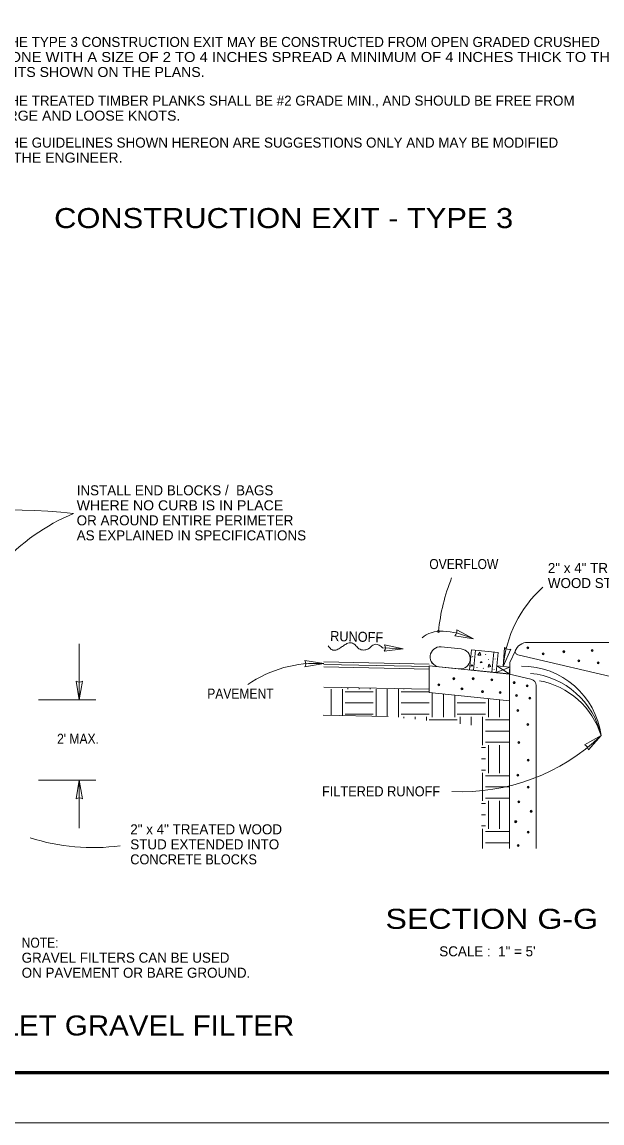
# Model space of a CAD drawing. Extents: x -76869 to -75695, y -469111 to -468408.
# Drawn here: x -76532.4 to -76416.7, y -469110.8 to -468891 of the extents above; entities that cross this region are included whole.
import ezdxf
from ezdxf.enums import TextEntityAlignment as Align

# ---------------------------------------------------------------- set-up
doc = ezdxf.new("R2010")
doc.units = 0
doc.header["$LTSCALE"] = 0.8
doc.header["$PDMODE"] = 32
doc.header["$PDSIZE"] = 0.4
for name, color, linetype, lineweight in [('3', 7, 'Continuous', 13), ('32', 7, 'Continuous', 13), ('4', 7, 'Continuous', 13), ('63', 7, 'Continuous', 53)]:
    doc.layers.add(name, color=color, linetype=linetype, lineweight=lineweight)

msp = doc.modelspace()

# ---------------------------------------------------------------- linework, layer by layer
at = {"layer": '3'}
for p, q in [((-76448.784, -469015.749), (-76444.784, -469016.165)), ((-76442.336, -469020.405), (-76441.92, -469016.429)), ((-76431.536, -469014.853), (-76404.52, -469014.853)), ((-76431.528, -469014.853), (-76429.072, -469014.853)), ((-76451.184, -469019.189), (-76472.24, -469018.757)), ((-76442.531, -469017.762), (-76442.475, -469017.658)), ((-76439.958, -469017.33), (-76439.91, -469017.226)), ((-76439.339, -469018.24), (-76439.299, -469018.304)), ((-76438.264, -469016.813), (-76438.688, -469020.789)), ((-76438.057, -469018.23), (-76438.009, -469018.134)), ((-76409.856, -469022.853), (-76433.504, -469017.325)), ((-76451.184, -469019.671), (-76472.24, -469019.247)), ((-76451.184, -469020.189), (-76472.24, -469019.757)), ((-76445.224, -469020.141), (-76449.216, -469019.725)), ((-76441.673, -469019.923), (-76441.625, -469019.827)), ((-76440.409, -469020.088), (-76440.361, -469019.992)), ((-76438.234, -469020.208), (-76438.194, -469020.272)), ((-76437.856, -469020.877), (-76437.72, -469019.549)), ((-76435.072, -469019.829), (-76437.856, -469020.877)), ((-76437.856, -469020.877), (-76435.208, -469021.157)), ((-76437.72, -469019.549), (-76435.072, -469019.829)), ((-76437.72, -469019.549), (-76435.208, -469021.157)), ((-76435.208, -469021.157), (-76435.072, -469019.829)), ((-76430.88, -469022.197), (-76435.184, -469021.189)), ((-76435.184, -469056.021), (-76435.184, -469021.189)), ((-76451.184, -469024.189), (-76472.24, -469023.765)), ((-76470.744, -469024.189), (-76470.744, -469029.397)), ((-76468.504, -469024.189), (-76468.504, -469029.445)), ((-76467.984, -469024.709), (-76462.384, -469024.709)), ((-76467.424, -469023.861), (-76467.424, -469024.189)), ((-76465.184, -469023.909), (-76465.184, -469024.189)), ((-76462.944, -469023.949), (-76462.944, -469024.189)), ((-76461.784, -469024.189), (-76461.784, -469029.581)), ((-76459.544, -469024.189), (-76459.544, -469029.629)), ((-76457.304, -469024.189), (-76457.304, -469029.789)), ((-76456.784, -469024.709), (-76451.184, -469024.709)), ((-76456.224, -469024.085), (-76456.224, -469024.189)), ((-76453.984, -469024.133), (-76453.984, -469024.189)), ((-76451.744, -469024.181), (-76451.744, -469024.189)), ((-76451.184, -469024.853), (-76435.184, -469026.525)), ((-76450.584, -469024.917), (-76450.584, -469029.789)), ((-76448.344, -469025.149), (-76448.344, -469029.789)), ((-76446.104, -469025.381), (-76446.104, -469029.789)), ((-76429.848, -469056.021), (-76429.848, -469023.493)), ((-76467.984, -469026.949), (-76462.384, -469026.949)), ((-76456.784, -469026.949), (-76451.184, -469026.949)), ((-76445.584, -469026.949), (-76439.984, -469026.949)), ((-76439.384, -469026.085), (-76439.384, -469029.789)), ((-76437.144, -469026.317), (-76437.144, -469029.789)), ((-76459.4, -469029.629), (-76472.352, -469029.365)), ((-76467.984, -469029.189), (-76462.384, -469029.189)), ((-76456.784, -469029.189), (-76451.184, -469029.189)), ((-76456.224, -469029.749), (-76456.224, -469029.957)), ((-76453.984, -469029.749), (-76453.984, -469030.189)), ((-76451.744, -469029.749), (-76451.744, -469030.429)), ((-76445.584, -469029.189), (-76439.984, -469029.189)), ((-76445.024, -469029.749), (-76445.024, -469031.125)), ((-76442.784, -469029.749), (-76442.784, -469031.357)), ((-76440.544, -469029.749), (-76440.544, -469035.349)), ((-76451.184, -469030.309), (-76445.584, -469030.309)), ((-76439.984, -469030.309), (-76435.184, -469030.309)), ((-76439.984, -469032.549), (-76435.184, -469032.549)), ((-76440.784, -469035.869), (-76439.984, -469035.869)), ((-76439.984, -469034.789), (-76435.184, -469034.789)), ((-76439.384, -469035.349), (-76439.384, -469040.949)), ((-76437.144, -469035.349), (-76437.144, -469040.949)), ((-76440.784, -469038.109), (-76439.984, -469038.109)), ((-76440.784, -469040.349), (-76439.984, -469040.349)), ((-76440.544, -469040.909), (-76440.544, -469046.509)), ((-76439.984, -469041.469), (-76435.184, -469041.469)), ((-76439.984, -469043.709), (-76435.184, -469043.709)), ((-76440.784, -469047.029), (-76439.984, -469047.029)), ((-76439.984, -469045.949), (-76435.184, -469045.949)), ((-76439.384, -469046.509), (-76439.384, -469052.109)), ((-76437.144, -469046.509), (-76437.144, -469052.109)), ((-76440.784, -469049.269), (-76439.984, -469049.269)), ((-76440.784, -469051.509), (-76439.984, -469051.509)), ((-76440.544, -469052.069), (-76440.544, -469056.021)), ((-76439.984, -469052.629), (-76435.184, -469052.629)), ((-76439.984, -469054.869), (-76435.184, -469054.869))]:
    msp.add_line(p, q, dxfattribs=at)
for points in [[(-76443.16, -469020.317), (-76442.744, -469016.341), (-76437.44, -469016.901), (-76437.856, -469020.877)], [(-76441.025, -469018.915), (-76440.865, -469018.651), (-76440.649, -469018.843)], [(-76442.869, -469019.635), (-76442.701, -469019.363), (-76442.501, -469019.547)]]:
    msp.add_lwpolyline(points, close=True, dxfattribs=at)
for points in [[(-76435.072, -469021.213), (-76435.072, -469018.853), (-76434, -469016.501)], [(-76441.461, -469017.375), (-76441.101, -469016.839), (-76440.917, -469017.383), (-76441.453, -469017.375)], [(-76451.184, -469024.853), (-76451.184, -469019.517), (-76435.184, -469021.189)], [(-76439.447, -469019.829), (-76439.279, -469019.197), (-76438.919, -469019.661), (-76439.431, -469019.829)]]:
    msp.add_lwpolyline(points, dxfattribs=at)
for centre, radius, start, end in [((-76448.991, -469017.745), 2, 84.0472, 174.0472), ((-76444.989, -469018.162), 2, 354.0472, 84.0472), ((-76433.353, -469016.675), 0.667, 158.50904, 256.84222), ((-76431.536, -469017.52), 2.667, 89.99999, 158.50904), ((-76449.007, -469017.743), 2, 174.0472, 264.0472), ((-76445.013, -469018.159), 2, 264.0472, 354.0472), ((-76431.181, -469023.494), 1.333, 0, 76.8374)]:
    msp.add_arc(centre, radius, start, end, dxfattribs=at)
for p in [(-76431.489, -469015.921), (-76424.3, -469016.712), (-76418.693, -469016.496), (-76428.47, -469017.144), (-76421.312, -469018.557), (-76417.471, -469018.941), (-76449.246, -469023.328), (-76446.298, -469022.106), (-76442.416, -469022.106), (-76438.678, -469022.321), (-76434.232, -469022.893), (-76444.645, -469024.119), (-76440.547, -469024.694), (-76437.024, -469024.838), (-76433.789, -469025.485), (-76431.633, -469023.544), (-76431.13, -469025.989), (-76433.502, -469028.434), (-76431.489, -469031.238), (-76433.286, -469034.834), (-76431.417, -469038.358), (-76433.502, -469041.378), (-76431.417, -469043.751), (-76433.312, -469046.701), (-76430.856, -469048.589), (-76433.933, -469050.655), (-76431.417, -469052.74), (-76433.43, -469055.401)]:
    msp.add_point(p, dxfattribs=at)
at = {"layer": '32'}
for p, q in [((-76448.784, -469015.749), (-76444.784, -469016.165)), ((-76445.224, -469020.141), (-76449.216, -469019.725))]:
    msp.add_line(p, q, dxfattribs=at)
for centre, start, end in [((-76448.995, -469017.744), 84.0472, 174.0472), ((-76444.993, -469018.161), 354.0472, 84.0472), ((-76449.011, -469017.742), 174.0472, 264.0472), ((-76445.016, -469018.159), 264.0472, 354.0472)]:
    msp.add_arc(centre, 2, start, end, dxfattribs=at)
at = {"layer": '4'}
for p, q in [((-76521.007, -469015.127), (-76521.007, -469026.357)), ((-76460.489, -469015.961), (-76456.369, -469016.137)), ((-76529.151, -469026.357), (-76517.735, -469026.357)), ((-76529.151, -469042.357), (-76517.735, -469042.357)), ((-76521.007, -469042.357), (-76521.007, -469051.97))]:
    msp.add_line(p, q, dxfattribs=at)
for points in [[(-76446.104, -469013.53), (-76442.352, -469014.178), (-76445.692, -469012.346)], [(-76460.149, -469016.601), (-76456.369, -469016.137), (-76460.093, -469015.345)], [(-76436.132, -469015.889), (-76436.4, -469019.685), (-76434.912, -469016.177)], [(-76475.99, -469019.751), (-76472.24, -469019.093), (-76476.004, -469018.497)], [(-76521.631, -469022.601), (-76521.007, -469026.357), (-76520.379, -469022.601)], [(-76419.432, -469036.301), (-76416.896, -469033.461), (-76420.22, -469035.325)], [(-76520.383, -469046.113), (-76521.007, -469042.357), (-76521.635, -469046.113)]]:
    msp.add_lwpolyline(points, dxfattribs=at)
for centre, radius, start, end in [((-76535.25, -469108.406), 120, 83.72535, 122.93625), ((-76506.919, -469026.118), 40, 112.35806, 138.19291), ((-76409.558, -469016.788), 40, 158.28608, 174.06659), ((-76412.486, -469021.72), 24, 131.89619, 175.13698), ((-76446.818, -469012.619), 1.16, 308.07718, 13.47236), ((-76461.093, -469015.933), 1.16, 324.89579, 30.29098), ((-76435.296, -469015.086), 1.16, 223.82875, 289.22394), ((-76476.97, -469019.134), 1.16, 327.82592, 33.22111), ((-76473.807, -469043.042), 24, 86.25587, 124.49105), ((-76432.754, -469035.584), 16, 7.62484, 90.03051), ((-76432.508, -469036.964), 16, 12.64523, 84.40077), ((-76521.005, -469021.626), 1.16, 237.30964, 302.70483), ((-76432.173, -469038.216), 16, 17.28979, 79.17477), ((-76444.673, -469004.678), 40, 267.1581, 313.981), ((-76420.582, -469036.425), 1.16, 6.12888, 71.52407), ((-76521.008, -469047.087), 1.16, 57.30964, 122.70483), ((-76518.414, -469015.839), 40, 251.90845, 277.99399)]:
    msp.add_arc(centre, radius, start, end, dxfattribs=at)
msp.add_ellipse((-76440.73, -469024.644), major_axis=(12.192, -10.361), ratio=0.5, start_param=2.0953433, end_param=3.0821848, dxfattribs=at)
msp.add_spline([(-76460.489, -469015.961), (-76461.145, -469015.409), (-76462.029, -469015.265), (-76462.777, -469015.705), (-76463.425, -469016.201), (-76464.269, -469016.377), (-76465.201, -469016.129), (-76465.797, -469015.529), (-76466.509, -469015.025), (-76467.397, -469014.985), (-76468.149, -469015.433), (-76468.845, -469015.873), (-76469.597, -469016.313), (-76470.437, -469016.385), (-76471.093, -469015.881), (-76471.341, -469015.553)], degree=3, dxfattribs=at)
msp.add_point((-76449.344, -469012.653), dxfattribs=at)
at = {"layer": '63', "lineweight": 13}
msp.add_lwpolyline([(-76868.683, -468670.818), (-76188.683, -468670.818), (-76188.683, -469110.818), (-76868.683, -469110.818)], close=True, dxfattribs=at)
at = {"layer": '63', "lineweight": 60}
msp.add_lwpolyline([(-76838.683, -468680.818), (-76198.683, -468680.818), (-76198.683, -469100.818), (-76838.683, -469100.818)], close=True, dxfattribs=at)

# ---------------------------------------------------------------- texts
at = {"layer": '4'}
for s, p in [('2.  THE TYPE 3 CONSTRUCTION EXIT MAY BE CONSTRUCTED FROM OPEN GRADED CRUSHED', (-76540.321, -468895.963)), ('3.  THE TREATED TIMBER PLANKS SHALL BE #2 GRADE MIN., AND SHOULD BE FREE FROM', (-76540.321, -468907.679)), ('4.  THE GUIDELINES SHOWN HEREON ARE SUGGESTIONS ONLY AND MAY BE MODIFIED', (-76540.321, -468916.059)), ('INSTALL END BLOCKS /  BAGS', (-76521.527, -468985.488)), ('OR AROUND ENTIRE PERIMETER', (-76521.527, -468991.488)), ('AS EXPLAINED IN SPECIFICATIONS', (-76521.527, -468994.488)), ('2" x 4" TREATED', (-76427.513, -469001.005)), ('WOOD STUD', (-76427.513, -469004.005)), ('2" x 4" TREATED WOOD', (-76510.835, -469053.179)), ('STUD EXTENDED INTO', (-76510.835, -469056.179)), ('SCALE :  1" = 5\'', (-76449.179, -469077.539)), ('GRAVEL FILTERS CAN BE USED', (-76532.508, -469078.818)), ('ON PAVEMENT OR BARE GROUND.', (-76532.508, -469081.818))]:
    msp.add_text(s, height=2, dxfattribs=at).set_placement(p)
for s, width, p in [('  STONE WITH A SIZE OF 2 TO 4 INCHES SPREAD A MINIMUM OF 4 INCHES THICK TO THE', 1.1, (-76540.321, -468898.963)), ('  LIMITS SHOWN ON THE PLANS.', 1.05, (-76540.321, -468901.963)), ('  LARGE AND LOOSE KNOTS.  ', 1.05, (-76540.321, -468910.679)), ('  BY THE ENGINEER.', 1.05, (-76540.321, -468919.059)), ('WHERE NO CURB IS IN PLACE', 1.05, (-76521.527, -468988.488)), ('OVERFLOW', 0.9, (-76451.168, -469000.213)), ('PAVEMENT', 0.9, (-76495.479, -469026.083)), ("2' MAX.", 0.9, (-76525.446, -469035.105)), ('FILTERED RUNOFF', 0.95, (-76472.576, -469045.588)), ('CONCRETE BLOCKS', 0.95, (-76510.835, -469059.179)), ('NOTE:', 0.9, (-76532.508, -469075.818))]:
    msp.add_text(s, height=2, dxfattribs=dict(at, width=width)).set_placement(p)
for s, width, p in [('CONSTRUCTION EXIT - TYPE 3', 1.15, (-76480.227, -468932.131)), ('SECTION G-G ', 1.2, (-76437.806, -469072.055)), ('CURB INLET GRAVEL FILTER', 1.1, (-76519.313, -469093.351))]:
    msp.add_text(s, height=4, dxfattribs=dict(at, width=width)).set_placement(p, align=Align.CENTER)
at = {"layer": '4', "width": 0.95}
msp.add_text('RUNOFF', height=2, rotation=358.47, dxfattribs=at).set_placement((-76470.977, -469014.569))

doc.saveas('drawing.dxf')
